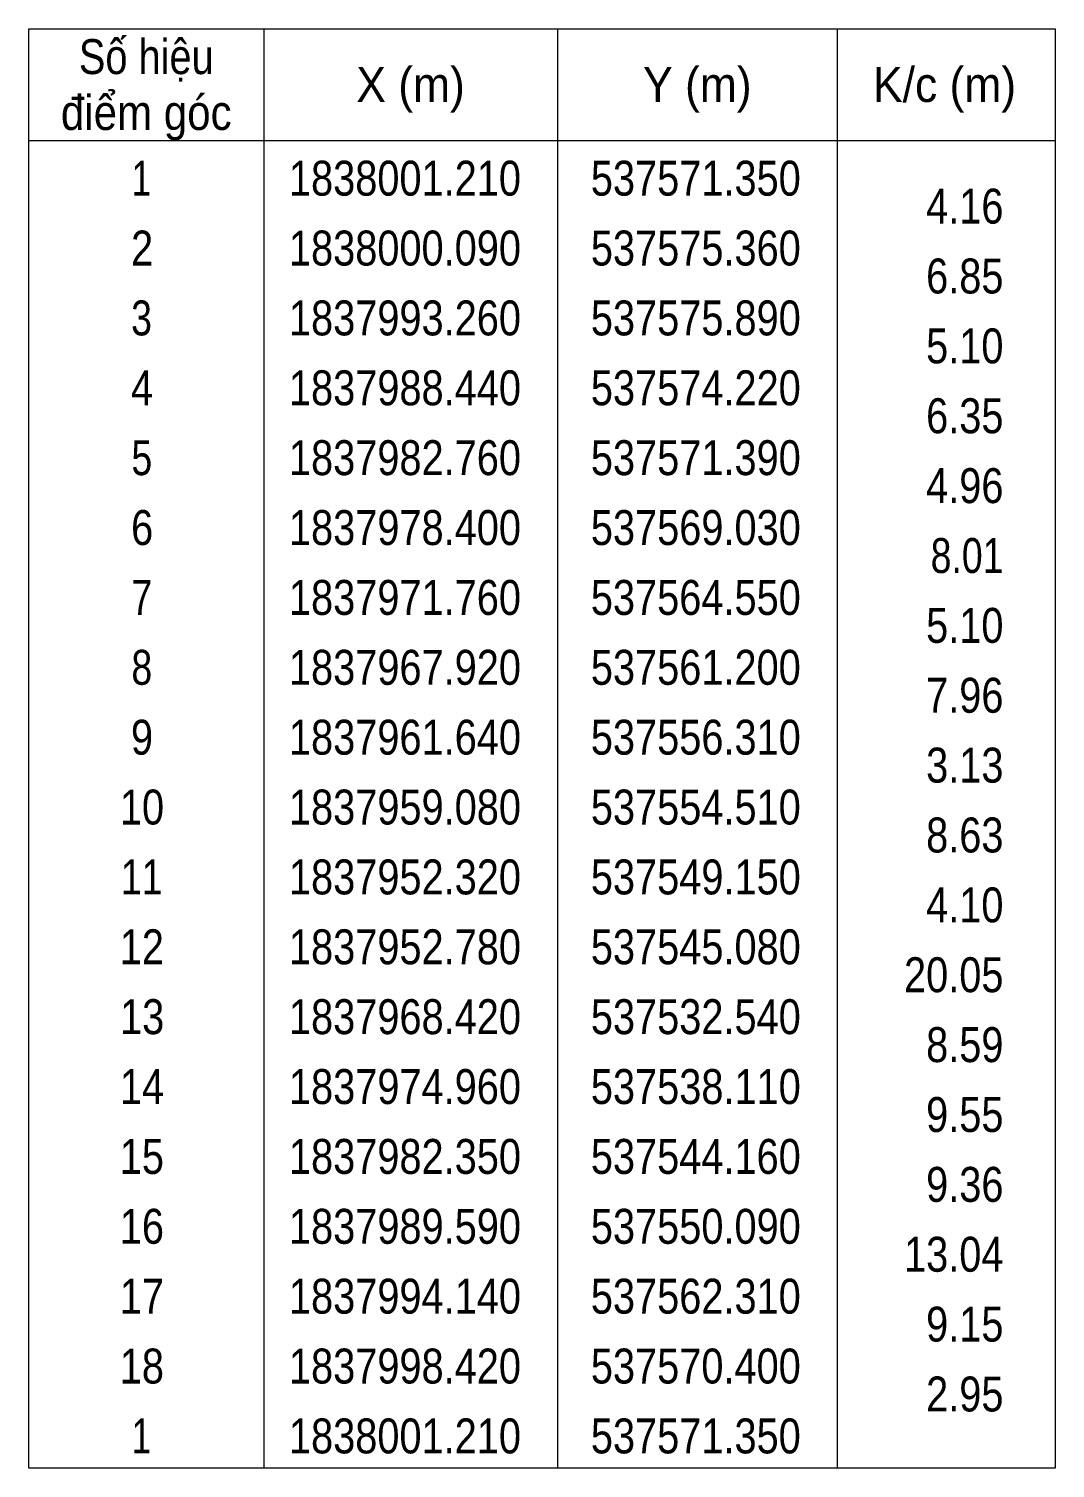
# Model space of a CAD drawing. Header units: metres. Extents: x 537240 to 537823, y 1837904 to 1838056.
# Drawn here: x 537786.7 to 537823.4, y 1837969.5 to 1838021 of the extents above; entities that cross this region are included whole.
import ezdxf
from ezdxf.enums import TextEntityAlignment as Align

# ---------------------------------------------------------------- set-up
doc = ezdxf.new("R2010")
doc.units = ezdxf.units.M
doc.header["$LTSCALE"] = 0.5
doc.layers.add('63', color=7, linetype='Continuous', lineweight=13)

msp = doc.modelspace()

# ---------------------------------------------------------------- linework, layer by layer
at = {"layer": '63'}
for p, q in [((537795.12, 1838021.02), (537795.12, 1837969.52)), ((537805.62, 1838021.02), (537805.62, 1837969.52)), ((537815.62, 1838021.02), (537815.62, 1837969.52)), ((537786.72, 1838017.02), (537823.42, 1838017.02))]:
    msp.add_line(p, q, dxfattribs=at)
msp.add_lwpolyline([(537786.72, 1838021.02), (537823.42, 1838021.02), (537823.42, 1837969.52), (537786.72, 1837969.52)], close=True, dxfattribs=at)

# ---------------------------------------------------------------- texts
for s, width, p in [('Số hiệu', 0.85, (537790.92, 1838019.4)), ('X (m)', 0.95, (537800.37, 1838018.4)), ('Y (m)', 0.95, (537810.625, 1838018.4)), ('K/c (m)', 0.95, (537819.465, 1838018.4)), ('điểm góc', 0.9, (537790.92, 1838017.4)), (' 1', 0.75, (537790.57, 1838015.05)), ('1838001.210', 0.85, (537800.17, 1838015.05)), ('537571.350', 0.85, (537810.57, 1838015.05)), (' 2', 0.85, (537790.575, 1838012.55)), ('1838000.090', 0.85, (537800.17, 1838012.55)), ('537575.360', 0.85, (537810.57, 1838012.55)), (' 3', 0.8, (537790.565, 1838010.05)), ('1837993.260', 0.85, (537800.17, 1838010.05)), ('537575.890', 0.85, (537810.57, 1838010.05)), (' 4', 0.85, (537790.57, 1838007.55)), ('1837988.440', 0.85, (537800.17, 1838007.55)), ('537574.220', 0.85, (537810.57, 1838007.55)), (' 5', 0.8, (537790.575, 1838005.05)), ('1837982.760', 0.85, (537800.17, 1838005.05)), ('537571.390', 0.85, (537810.57, 1838005.05)), (' 6', 0.85, (537790.575, 1838002.55)), ('1837978.400', 0.85, (537800.17, 1838002.55)), ('537569.030', 0.85, (537810.57, 1838002.55)), (' 7', 0.8, (537790.575, 1838000.05)), ('1837971.760', 0.85, (537800.17, 1838000.05)), ('537564.550', 0.85, (537810.57, 1838000.05)), (' 8', 0.8, (537790.575, 1837997.55)), ('1837967.920', 0.85, (537800.17, 1837997.55)), ('537561.200', 0.85, (537810.57, 1837997.55)), (' 9', 0.85, (537790.57, 1837995.05)), ('1837961.640', 0.85, (537800.17, 1837995.05)), ('537556.310', 0.85, (537810.57, 1837995.05)), (' 10', 0.85, (537790.57, 1837992.55)), ('1837959.080', 0.85, (537800.17, 1837992.55)), ('537554.510', 0.85, (537810.57, 1837992.55)), (' 11', 0.8, (537790.57, 1837990.05)), ('1837952.320', 0.85, (537800.17, 1837990.05)), ('537549.150', 0.85, (537810.57, 1837990.05)), (' 12', 0.85, (537790.565, 1837987.55)), ('1837952.780', 0.85, (537800.17, 1837987.55)), ('537545.080', 0.85, (537810.57, 1837987.55)), (' 13', 0.85, (537790.575, 1837985.05)), ('1837968.420', 0.85, (537800.17, 1837985.05)), ('537532.540', 0.85, (537810.57, 1837985.05)), (' 14', 0.85, (537790.57, 1837982.55)), ('1837974.960', 0.85, (537800.17, 1837982.55)), ('537538.110', 0.85, (537810.57, 1837982.55)), (' 15', 0.85, (537790.565, 1837980.05)), ('1837982.350', 0.85, (537800.17, 1837980.05)), ('537544.160', 0.85, (537810.57, 1837980.05)), (' 16', 0.85, (537790.565, 1837977.55)), ('1837989.590', 0.85, (537800.17, 1837977.55)), ('537550.090', 0.85, (537810.57, 1837977.55)), (' 17', 0.85, (537790.565, 1837975.05)), ('1837994.140', 0.85, (537800.17, 1837975.05)), ('537562.310', 0.85, (537810.57, 1837975.05)), (' 18', 0.85, (537790.565, 1837972.55)), ('1837998.420', 0.85, (537800.17, 1837972.55)), ('537570.400', 0.85, (537810.57, 1837972.55)), (' 1', 0.75, (537790.57, 1837970.05)), ('1838001.210', 0.85, (537800.17, 1837970.05)), ('537571.350', 0.85, (537810.57, 1837970.05))]:
    msp.add_text(s, height=1.25, dxfattribs=dict(at, width=width)).set_placement(p, align=Align.CENTER)
for s, width, p in [('4.16', 0.85, (537821.57, 1838014.05)), ('6.85', 0.85, (537821.57, 1838011.55)), ('5.10', 0.85, (537821.57, 1838009.05)), ('6.35', 0.85, (537821.57, 1838006.55)), ('4.96', 0.85, (537821.57, 1838004.05)), ('8.01', 0.8, (537821.57, 1838001.55)), ('5.10', 0.85, (537821.57, 1837999.05)), ('7.96', 0.85, (537821.57, 1837996.55)), ('3.13', 0.85, (537821.57, 1837994.05)), ('8.63', 0.85, (537821.57, 1837991.55)), ('4.10', 0.85, (537821.57, 1837989.05)), ('20.05', 0.85, (537821.57, 1837986.55)), ('8.59', 0.85, (537821.57, 1837984.05)), ('9.55', 0.85, (537821.57, 1837981.55)), ('9.36', 0.85, (537821.57, 1837979.05)), ('13.04', 0.85, (537821.57, 1837976.55)), ('9.15', 0.85, (537821.57, 1837974.05)), ('2.95', 0.85, (537821.57, 1837971.55))]:
    msp.add_text(s, height=1.25, dxfattribs=dict(at, width=width)).set_placement(p, align=Align.RIGHT)

doc.saveas('drawing.dxf')
